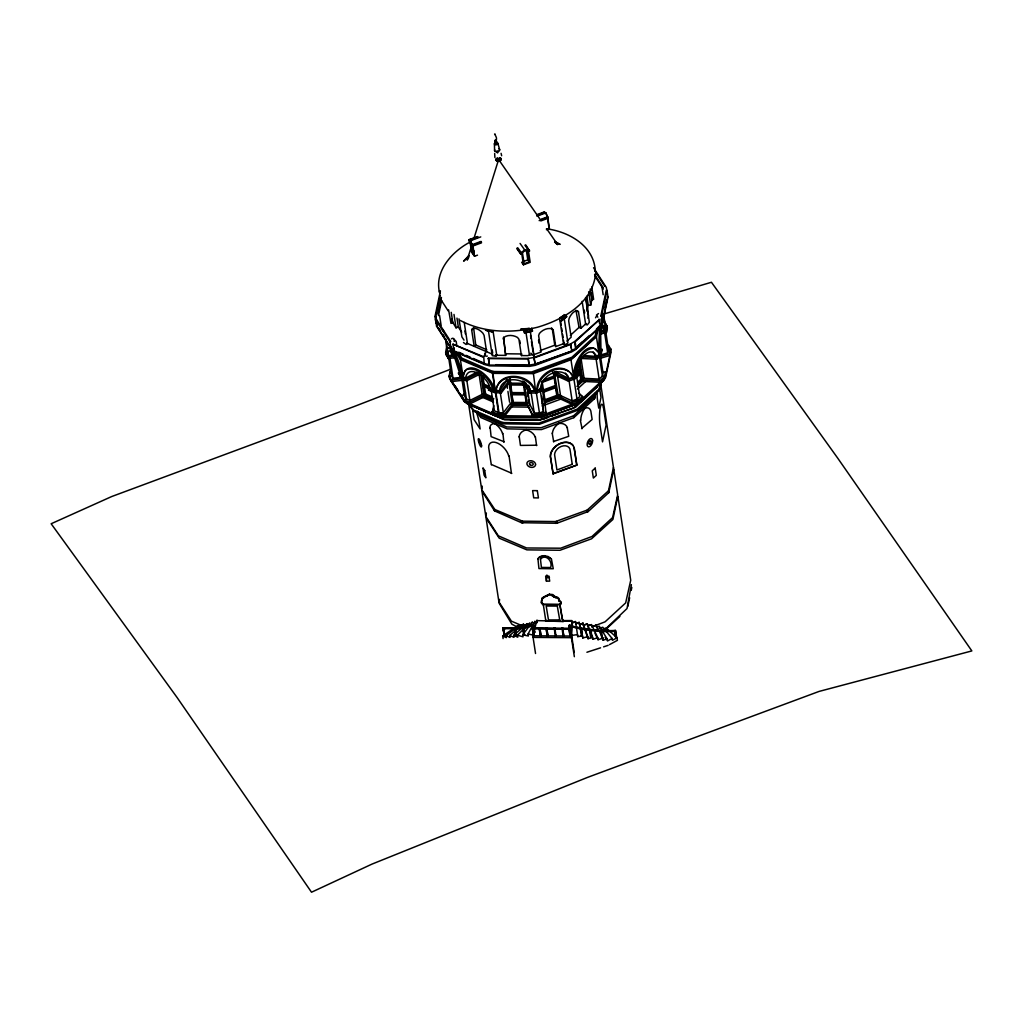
<?xml version="1.0" encoding="UTF-8"?>
<svg xmlns="http://www.w3.org/2000/svg" width="1023" height="1023" viewBox="0 0 1023 1023"><rect width="100%" height="100%" fill="white"/><g stroke="black" fill="none" stroke-linecap="round" stroke-linejoin="round"><path stroke-width="1.5" d="M446.13 339.316L446.667 351.989L448.061 351.989M553.712 596.447C555.182 591.703 540.4 596.089 541.768 600.591M542.702 603.723C538.303 597.88 547.74 596.78 549.492 593.851M541.832 598.199L541.973 598.084M560.745 396.962L556.972 372.295L555.451 371.797L569.184 378.638L573.008 377.231L572.445 376.438L574.095 375.505C571.972 363.945 589.12 334.853 599.325 354.175L596.741 356.516L583.366 355.429M574.095 375.505L575.195 375.965C575.31 364.815 581.102 349.137 593.826 348.14M574.351 656.689L571.192 636.037L571.844 620.565L562.573 620.603M572.151 622.585L571.435 637.661L533.085 637.406M569.236 625.232L568.941 628.723L570.028 635.833L570.706 635.794L569.236 625.232C584.159 629.593 599.913 631.229 615.488 630.449L616.575 637.559L615.859 638.045C613.531 628.084 615.974 628.109 616.537 638.007M601.14 631.447L600.744 630.628L601.153 631.447L615.194 631.306C599.887 631.882 584.325 630.82 569.67 626.063C570.335 622.035 570.489 633.621 570.975 632.751L570.335 632.342L570.975 632.751M569.926 625.194L569.619 628.685L568.941 628.723L569.658 628.237M570.028 635.833L568.98 628.275L532.344 627.879C536.052 651.191 530.873 612.125 534.019 635.436M580.297 628.275L580.974 628.237L580.297 628.275L581.345 635.756L582.061 635.283L581.345 635.756M569.709 625.616C577.56 628.378 583.826 625.974 582.023 635.718M589.555 629.58L590.245 629.541L589.555 629.58L590.655 637.457L591.384 636.984L590.655 637.457M580.974 628.237C588.954 630.411 592.151 627.022 591.345 637.419M601.793 638.186L602.509 637.7L601.793 638.186L600.744 630.628M615.194 631.306L615.488 630.449M615.859 638.045L614.81 630.488M494.096 389.124C492.459 377.039 466.705 355.595 462.818 377.078L465.478 378.203C468.432 362.359 489.16 378.484 489.953 388.535L493.214 389.916L494.096 389.124L496.449 389.686L496.245 390.607L499.608 390.62L507.203 380.006L509.237 380.518L509.48 382.142L501.334 392.832L495.375 392.794L488.534 390.185L489.263 385.53M462.818 377.078L463.931 374.137M571.409 374.009C560.361 360.058 536.832 373.83 536.845 389.584L537.395 390.377L540.515 389.226C540.387 376.681 558.648 365.582 567.931 376.004M537.395 390.377C537.855 375.978 555.911 363.664 568.89 371.477M499.608 390.62C501.308 374.866 526.679 377.359 530.502 390.812L534.607 390.837L534.824 389.916C529.722 373.037 497.83 370.518 496.245 390.607M510.068 378.6L513.111 403.407L526.334 403.484L522.881 380.914M541.538 600.629L541.436 601.972A1.701 1.266 13.5 0 0 541.014 602.419L542.638 604.567L559.683 604.67C561.832 604.887 560.988 601.575 559.031 601.038C560.694 599.03 556.243 595.284 555.54 597.573L554.274 596.729M599.644 327.411L598.672 348.076L598.915 353.076L600.718 353.843L600.961 355.454L596.793 359.226L581.576 358.472M499.582 599.401L499.109 603.174L511.858 624.158L516.551 626.677M533.341 635.436L532.254 628.327L532.97 624.823C526.883 629.35 513.994 628.723 505.452 628.659L505.234 627.802L515.132 627.943L516.129 635.5L515.451 635.5L514.454 627.956L523.444 627.278L524.441 634.823L523.763 634.835L522.766 627.278L533.648 624.823L534.645 632.38L533.968 632.38L532.881 625.27L533.558 625.27L534.645 632.38M503.124 628.467L505.631 628.16L502.868 628.122L504.518 635.986L503.853 628.135L502.92 628.199L504.518 635.986M533.29 625.245L523.022 628.122L514.71 628.8L514.454 627.956L515.451 635.5M516.129 635.5L515.132 627.943M524.441 634.823L523.444 627.278M523.763 634.835L523.111 627.674M532.254 628.327L533.648 624.823M533.968 632.38L532.97 624.823M539.185 628.403L539.952 627.956L540.95 635.513L540.272 635.513L539.185 628.403L539.952 627.956M540.272 635.513L539.274 627.956M546.077 628.48L546.845 628.032L547.842 635.59L547.164 635.59L546.077 628.48L546.845 628.032M547.164 635.59L546.167 628.032M554.223 628.109L554.901 628.109L554.223 628.109L555.22 635.667L555.988 635.219L555.22 635.667M562.049 628.199L562.727 628.199L562.049 628.199L563.046 635.756L563.724 635.756L562.727 628.199M563.046 635.756L563.814 635.309M436.003 323.166L434.98 316.516L440.44 290.826M440.325 295.366L435.824 316.516L436.233 319.176M437.921 314.099L441.45 297.476M438.445 315.608L441.655 300.493M613.442 467.473L608.493 490.771L587.176 510.093L555.566 521.564L522.472 521.167L494.825 509.48L481.743 489.71L482.255 486.142M600.68 383.919L617.662 494.902L612.598 517.587L591.997 536.487L560.694 548.2L526.576 547.97L498.342 535.822L485.848 516.513L486.36 512.958M586.972 311.133L588.238 305.199L586.87 296.274M587.893 318.306L588.468 315.596L585.872 297.527M588.238 305.199L590.68 305.199L591.997 298.972M597.163 329.585L595.028 336.068L571.934 357.244L531.64 371.976L494.199 371.528L491.155 370.761L462.038 358.216L457.831 352.922M597.675 329.291L595.22 337.309L572.126 358.485L531.832 373.216L494.378 372.768L491.334 371.988L462.23 359.457L457.153 352.82M601.524 316.184L606.997 290.468L606.23 290.468L600.77 316.184L601.524 316.184L602.547 322.833L596.396 329.112M605.002 307.706L606.613 300.135M607.445 298.358L601.984 324.074L600.066 327.168L575.732 349.495L571.691 351.874L535.131 365.364L529.441 366.349L489.633 365.863L484.928 364.674L454.647 351.618L452.025 349.559L437.563 327.207M602.547 322.833L608.007 297.105L606.997 290.468M477.383 411.297L480.465 415.619L506.807 426.975L541.205 427.704L573.532 415.811L594.133 396.911L595.143 393.356M476.833 411.885L480.759 417.499L507.101 428.854L541.499 429.583L573.813 417.653L594.414 398.753L595.744 393.765M539.108 419.801L575.68 407.18L596.729 387.385L597.701 385.313M601.396 381.234L598.992 389.175L577.215 409.149L539.223 423.036L503.917 422.614L501.04 421.885L473.585 410.044L468.79 403.791M601.908 380.914L599.184 390.402L577.407 410.376L539.415 424.276L504.096 423.842L501.232 423.113L473.777 411.284L468.163 403.765M610.578 352.002L605.437 376.259L603.634 379.188L580.693 400.236L576.882 402.474M485.733 515.899L481.91 490.963L494.531 510.886L521.461 522.702L556.883 523.264L588.187 511.551L608.787 492.651L613.723 469.352M617.828 496.181L612.892 519.479L591.563 538.801L559.965 550.272L526.871 549.863L499.224 538.175L486.015 517.791L498.904 601.869L511.41 621.166L522.472 625.859M617.943 496.807L630.718 580.258L625.654 602.931L605.066 621.831L591.742 626.907M627.764 606.575L629.644 597.752M631.204 590.399L631.818 587.458M537.919 558.711L538.942 568.571L553.264 568.75L551.397 558.878M595.629 273.576C592.752 303.051 563.251 319.585 537.612 327.219C511.909 333.46 483.969 333.025 460.209 320.404M446.616 348.332L445.632 352.705L448.215 358.498L456.143 357.59M446.527 351.413L446.002 355.071M506.5 379.61L506.283 380.594L507.498 379.623M523.738 384.098L523.52 385.083L510.298 384.993L510.528 384.009L523.738 384.098L524.185 386.95M525.055 392.666L524.837 393.65L511.615 393.574L511.832 392.589L525.055 392.666L524.62 389.801M530.502 390.812L528.725 386.093M598.429 327.871L596.422 336.772L570.975 359.751L533.431 373.612L535.835 393.049L542.612 390.786L541.615 382.206M599.056 352.424L600.463 352.436L600.961 350.224L600.706 335.212L601.562 328.971L603.596 325.301L605.552 329.841L601.166 330.723M605.552 329.841L606.166 327.13L605.45 324.265L604.619 322.411L602.841 322.104C598.787 331.529 599.874 342.411 600.463 352.436M600.539 334.163L606.473 332.398L607.214 326.401L604.862 322.232M600.961 355.454L602.074 349.163L600.718 353.843L596.55 357.602L581.32 356.848M606.473 332.398L607.074 325.659L604.938 326.388L607.214 326.401M600.335 355.071L607.688 352.884L608.468 349.444L610.833 349.048L610.002 355.441L599.9 358.446M602.509 371.426L605.603 372.206L604.874 378.165L600.322 382.27L582.317 381.374L579.325 362.845M610.002 355.441L610.833 349.048L608.391 345.275L608.634 346.899M604.874 378.165L605.603 372.206M533.085 628.263L532.305 628.697L533.61 625.641L532.983 628.697L569.67 629.055L569.939 626.012L569.261 626.05L568.993 629.094L532.932 628.327M529.147 365.531L528.226 358.446L529.147 365.531L489.339 365.058L488.329 358.408L528.226 358.446L533.929 357.475L570.489 343.971L574.517 341.592L599.465 319.521L600.475 326.171L576.141 348.498L572.854 349.828M505.669 355.39L503.546 337.411L505.669 355.39L495.401 355.262M527.689 355.646L521.41 355.582L521.794 353.971L506.053 353.779M536.679 445.222L520.426 445.414L519.236 436.629M519.147 437.013A11.828 8.823 13.5 0 1 526.116 429.903L526.206 429.507M536.589 445.619L535.387 436.821M546.41 581.115L545.643 576.077L548.929 576.115L549.696 581.154L546.41 581.115L546.896 574.99M543.034 604.555L543.2 603.89L545.707 620.143M547.305 595.885L547.458 595.22M547.637 595.821L547.791 595.156M563.021 620.079L563.098 621.562L545.796 620.961M553.545 596.499L553.712 595.834M553.98 596.447L554.619 595.987L554.274 597.125M548.545 620.36L559.862 620.334L548.545 620.36L546.192 606.025L557.292 606.089L559.824 620.501M554.44 597.419L554.415 595.821M559.031 601.038L558.66 598.89L555.54 597.573M559.683 604.67L559.85 604.005C562.1 604.299 561.103 600.885 559.185 600.373M561.013 602.982L561.179 602.317M535.541 653.505L532.83 635.782L536.985 620.117M470.976 247.898L467.179 260.059L468.777 257.425M473.828 238.768L498.086 161.238M488.534 390.185L489.518 387.142M504.863 415.875L504.608 414.264L512.792 403.535L513.034 405.146L504.863 415.875L498.291 415.837L492.063 413.228L493.751 405.62M492.063 413.228L493.495 408.791M473.585 327.603L475.733 344.981L474.186 346.375L471.68 329.994L472.332 328.613A10.626 5.844 48.3 0 1 482.907 333.191L484.084 335.339L486.59 351.707M495.158 134.166C492.881 132.798 498.661 138.079 495.707 140.688M495.17 140.407L496.475 140.969L496.065 141.506M494.659 153.45L494.902 157.555M497.114 158.13L498.214 158.923L499.582 158.092A2.596 1.662 -8.7 0 1 500.899 160.215A2.596 1.662 -8.7 0 1 497.242 161.225A2.596 1.662 -8.7 0 1 496.513 158.872M503.163 339.022L504.07 337.258A10.626 7.928 13.4 0 1 517.485 337.437L518.904 339.201L521.41 355.582M464.033 373.063L465.26 370.505M510.4 378.459L509.659 380.837L513.111 403.407M569.67 626.063L570.706 635.794M484.966 353.331L484.608 354.022L485.477 352.909M496.82 387.014C503.738 371.4 529.543 375.812 534.607 390.837M529.812 622.866L517.459 635.168L523.034 636.83L522.727 634.81L528.392 636.012L528.073 633.991L534.952 621.178M601.422 630.59L602.47 638.147M590.245 629.541L601.383 631.038M597.547 386.042L573.571 408.087L539.236 420.274L504.659 419.852L473.879 406.412M602.816 381.298L604.478 378.6M595.527 317.782L596.703 315.877M537.881 558.865L539.594 556.806L542.471 555.745M448.432 348.293L450.261 347.398C457.831 354.879 459.8 366.221 462.908 375.953L463.7 376.285M454.122 341.426C455.823 339.751 453.023 337.091 451.437 338.843M522.727 634.81L532.356 622.01M501.334 392.832L501.078 391.221L509.237 380.518M491.309 390.901L494.365 410.798L498.994 412.729L503.342 412.755L510.758 403.024L511.001 404.635M483.598 356.682L485.593 354.086M585.565 297.591L589.338 322.271L587.343 324.879L585.655 324.444L586.294 323.6M495.644 141.545L495.938 142.197L496.487 141.34M496.654 151.046L497.434 151.826L497.958 150.918M496.82 152.171L497.6 152.939L497.792 151.903M468.854 255.545L463.624 261.159L469.058 256.07M517.088 249.024L520.758 254.177L524.773 250.699L529.53 250.929L525.732 244.906M516.96 248.154L520.617 253.295L524.646 249.855L529.403 250.047M602.713 380.952L580.297 402.026L576.435 404.264L541.819 416.195M606.076 628.467L626.997 608.557L631.37 584.644M570.322 335.391L579.044 327.398L575.923 310.174M566.908 341.119L571.179 337.194L568.673 320.826L569.133 318.37A10.626 5.639 -67.5 0 1 577.496 310.736L578.481 311.836L580.987 328.204L579.044 327.398M580.987 328.204L585.68 323.895M576.141 348.498L575.131 341.848L599.465 319.521M578.046 345.876L582.624 341.669M589.453 335.493L575.54 348.242L574.721 342.922M577.407 389.06L586.563 380.658M581.588 428.509L592.138 419.468L590.846 411.067A11.381 6.048 -67.5 0 0 584.708 408.471L584.235 408.279M606.166 629.03L619.9 616.434M455.414 351.899L460.414 359.648L462.908 375.953L461.488 377.244L461.731 378.868L466.45 380.863L479.877 374.201M465.478 378.203L477.063 372.091M489.953 388.535L490.835 387.743M484.531 386.873L485.631 394.072L484.685 394.916L493.853 398.791M576.115 372.308L579.235 369.482L578.57 365.198M577.292 372.807L580.412 369.981L579.235 369.482M575.195 375.965L580.591 371.183L579.414 370.684M579.018 373.446L574.376 377.346L568.225 379.623L553.993 373.075L554.249 374.699L568.481 381.234L574.632 378.97L579.261 375.057L579.018 373.446L576.703 371.259M577.611 382.142L580.732 379.316L579.632 372.116M577.765 383.574L581.921 379.827L600.066 380.658L604.619 376.541L602.445 376.119L599.158 379.085L582.547 378.254M577.905 384.341L582.662 380.045L579.798 361.285M576.959 386.438L582.547 381.387M559.21 394.942L572.151 400.901L576.998 399.111L579.734 396.643L576.448 375.211M571.755 402.666L571.998 404.277L557.97 397.832L557.727 396.208L571.755 402.666L578.468 400.185L582.547 396.489L579.056 393.216M452.933 344.176L483.726 356.771L484.237 363.868L453.943 350.825L452.933 344.176L483.214 357.232M471.68 329.994L473.227 328.613M453.943 350.825L454.046 347.718M484.237 363.868L488.265 364.316M504.224 441.783L491.104 436.629L490.196 427.895M489.825 428.228A11.828 6.509 48.3 0 1 495.094 423.752L495.464 423.42M503.84 442.115L502.932 433.381M511.717 473.265L491.577 464.583M509.058 455.887L511.449 473.496M523.456 624.056L509.748 635.449L513.981 637.355L513.674 635.334L527.011 623.621M538.533 557.829L544.172 555.63L550.387 557.97M542.906 597.573L544.313 596.665M465.555 392.947L461.846 395.927L462.089 397.551L464.774 401.707L469.979 403.906L484.787 396.553L481.743 375.671M561.141 320.557L566.192 316.618L561.205 321.017M561.231 321.056L566.972 316.567L563.916 314.572M564.172 318.217L567.944 342.897L565.041 345.16L563.647 344.444L564.581 343.715M561.461 316.618L559.619 317.961L560.988 318.664L563.89 316.401L562.497 315.685M495.055 140.343L496.129 140.138M495.784 141.519C492.702 143.143 499.377 142.261 495.733 141.366M497.664 158.143C495.874 159.639 500.234 160.112 499.582 158.271M503.508 628.493L502.868 628.122L505.452 628.659L505.234 627.802M504.032 635.731L503.367 627.866M519.914 626.408L517.843 625.552L502.689 636.012L506.334 637.661L506.027 635.641L520.63 624.797L522.727 625.654M580.885 401.489L577.074 403.727L542.599 416.451L537.228 417.371L499.697 416.924M470.529 241.863C452.307 251.108 433.714 271.504 439.749 293.332L439.391 290.928M464.774 401.707L464.532 400.095L466.437 399.008L469.889 400.453L483.316 393.791M460.312 393.945L464.532 400.095L466.437 399.008L463.393 379.111M487.332 356.081L485.835 356.247M599.619 628.301L602.764 627.24L612.125 638.467L607.47 640.986L607.151 638.889L599.299 626.204L596.447 627.163L596.14 625.143L591.844 626.587M603.046 629.068L606.179 628.007L617.01 637.802L612.406 640.296L612.125 638.467M609.465 644.643L617.406 640.347L617.01 637.802M461.731 378.868L458.317 372.884L460.772 376.694L466.207 379.239L479.621 372.577M464.532 400.095L469.736 402.295L484.531 394.929M559.798 319.815L563.673 344.457M495.452 140.138L495.209 141.021L496.104 140.304M496.36 141.673L495.068 141.481L495.656 140.739M495.682 142.491C493.815 143.527 497.638 144.115 496.743 142.568A1.739 1.113 -8.7 0 1 497.536 144.217A1.739 1.113 -8.7 0 1 494.787 144.486A1.739 1.113 -8.7 0 1 495.452 142.708M529.428 328.357L525.477 329.24L525.886 330.634L530.055 329.713L529.671 328.536M450.785 369.15L354.111 406.54L111.712 496.539L51.15 523.75L177.12 697.558L311.516 892.222L371.937 864.128L587.509 777.403L819.078 691.42L971.85 650.922L837.747 458.189L711.445 282.271L603.455 314.138M481.564 242.809L472.69 246.083L470.516 241.556L468.854 240.712L468.726 239.83L477.6 236.543M536.819 214.689L544.21 211.953L545.886 212.848L548.175 218.219L540.783 220.942M468.726 239.83L477.971 237.055M537.177 215.201L544.581 212.464M470.337 240.162L477.741 237.426M536.947 215.559L544.351 212.835L544.799 213.462M469.084 240.341L470.388 240.725L480.759 236.901M536.998 216.134L545.886 212.848M469.314 241.338L470.248 241.338L471.872 252.003L474.071 255.072L472.434 244.42M470.388 240.725L472.191 244.702L481.066 241.415M540.272 219.549L547.676 216.825M472.242 245.469L481.437 241.94M539.159 220.623L548.047 217.336M471.872 252.003L474.186 251.147M469.902 241.121L471.59 252.144L474.519 256.262L477.511 255.149M546.423 229.715L549.415 228.602L547.74 217.592L546.013 213.692M522.689 261.773L527.791 259.893L529.249 261.939L524.147 263.819L522.497 253.065M521.64 262.259L523.456 264.804L530.183 262.323L528.495 251.313M540.144 350.595L554.773 345.199L555.745 346.58L564.504 343.344M532.932 354.994L541.129 351.976L538.622 335.608L539.441 333.421A10.626 7.788 -35.4 0 1 551.896 328.843L553.238 330.199L555.745 346.58M534.223 357.897L570.783 344.406L571.806 351.042L535.246 364.546L533.929 357.475L535.246 364.546M536.231 364.009L540.604 362.411M544.262 379.661L553.814 376.132L554.415 376.976L542.139 381.502L545.093 400.76L557.356 396.233L553.903 373.664L552.51 371.656M544.402 380.505L547.126 379.495M542.267 382.359L554.543 377.819M534.824 389.916L536.845 389.584M542.369 389.162L535.579 391.425L528.955 391.387L523.955 381.771M555.246 385.556L542.983 390.083L543.584 390.927L555.847 386.4L554.159 378.408M543.763 392.116L556.039 387.589M543.827 395.594L544.492 399.916L556.755 395.389L557.356 396.233M542.267 403.778L543.187 403.446M544.939 402.793L559.824 397.308M542.139 406.003L562.535 398.471M542.382 401.348L543.482 411.489L539.453 412.972L534.236 412.947L529.044 402.947M539.722 414.481L539.453 412.972L539.965 416.092L532.727 416.054L526.858 403.599L532.484 414.43L539.722 414.481L545.886 412.218L546.141 413.829L544.684 401.042L544.927 402.666M540.042 416.08L578.724 401.796M542.484 419.123L548.302 416.975M551.218 415.901L558.507 413.202M542.65 419.366L548.469 417.205M551.384 416.131L558.673 413.445M553.469 441.527L568.724 436.322L567.202 427.576M552.957 473.623L576.87 465.094L553.123 473.866L550.297 456.258A13.133 9.629 -35.4 0 1 559.402 443.726A13.133 9.629 -35.4 0 1 572.995 445.414L574.223 447.729L576.87 465.094M579.235 622.636L575.859 623.889L575.553 621.856L572.151 623.109L571.819 621.089L563.187 621.166M583.059 623.365L579.542 624.669L579.159 622.355L576.921 623.109M589.977 625.091L587.65 625.948L592.918 639.26L597.752 637.7L591.537 624.567L587.624 625.884L587.317 623.864L583.302 625.219M602.547 629.887L605.36 628.902M435.555 319.598L436.348 319.317L450.823 341.656L450.018 341.938L435.555 319.598L436.565 326.235L451.041 348.587L451.834 348.306L450.222 345.825M436.565 326.235L437.371 325.966L436.348 319.317L435.824 316.516L434.98 316.516M442.793 330.761L443.586 330.493M452.102 321.273L456.041 327.833L458.342 327.04L461.693 332.219M443.803 337.411L444.609 337.13L442.997 334.649M445.759 353.459L447.895 352.718L445.632 352.705L448.215 358.498M462.498 375.326L461.194 375.773C458.662 366.055 456.207 355.186 448.944 347.846L447.128 348.753L446.821 350.787L446.949 353.741L448.202 355.672L454.25 354.674M449.289 376.502L451.424 375.761L453.036 378.267L460.964 377.359M448.202 355.672L448.304 351.541L449.762 350.748L455.158 359.111L459.659 373.408L460.977 372.96M604.567 325.826L605.885 325.365L603.608 316.593M462.908 375.953L460.772 376.694L461.028 378.318M573.264 622.214L575.489 621.46L577.778 636.613L582.496 635.935L582.816 637.956L587.765 636.69L582.995 623.186L579.478 624.375L582.816 637.956M583.826 626.715L588.072 638.71L592.598 637.239L587.317 623.864L583.366 625.398L582.995 623.186M594.951 633.16L598.059 639.72L602.841 638.173L596.14 625.143M601.805 637.585L603.148 640.193L607.151 638.889M586.908 652.252L600.565 647.828M603.596 646.843L608.148 645.36M466.398 369.559C478.866 366.285 489.723 379.149 493.214 389.916M545.707 619.785L545.707 621.345M600.296 332.539L606.217 330.787M599.516 356.874L609.746 353.83M526.819 328.933L528.354 328.588M529.07 331.452L532.05 331.273L525.86 332.769M533.52 355.083L534.108 356.221L530.323 331.529M528.137 355.467L532.625 354.636M528.495 328.524L521.091 328.933M528.52 328.677L521.116 329.099M542.407 415.21L537.037 416.131L499.505 415.67L495.068 414.545L466.501 402.231L464.033 400.274L450.376 379.188M541.026 419.66L502.843 419.008L474.02 406.63M571.614 635.449L577.471 634.592L577.778 636.613M447.972 356.886L454.314 356.157M450.389 372.999L450.133 371.375L449.059 376.157L451.501 379.929L463.15 378.6M448.381 355.863L451.424 375.761L449.059 376.157L449.314 377.768L451.744 381.541L462.741 380.287M614.772 630.935L615.45 630.897M570.067 635.385L570.744 635.36M615.897 637.598L616.575 637.559M555.694 596.908L554.607 596.754M523.354 627.713L522.766 627.278M515.042 628.391L514.671 628.813M534.057 631.933L534.735 631.933M523.866 634.388L524.53 634.388M515.541 635.066L516.219 635.066M533.431 634.989L534.108 634.989M540.361 635.066L541.039 635.066M547.254 635.142L547.932 635.142M607.253 297.105L608.007 297.105M604.772 327.117L606.166 327.13M599.568 350.211L600.961 350.224M460.414 359.648L492.971 373.369L533.431 373.612M501.078 391.221L495.119 391.182L488.278 388.574M523.495 382.027L529.198 393.011L535.835 393.049M511.794 394.763L525.016 394.84M513.341 402.423L526.564 402.499M512.932 405.274L527.177 405.364M528.981 405.377L529.965 405.377M504.608 414.264L498.048 414.225L491.807 411.617M543.098 604.273L559.747 604.388L562.509 620.462M532.83 635.782L571.192 636.037M488.329 358.408L528.124 358.881M495.81 364.7L529.249 365.096L534.939 364.124L571.806 351.042M511.41 406.924L528.75 407.128M530.963 416.86L537.152 416.936M510.221 419.711L540.17 420.069M547.279 577.496L549.466 577.522M556.87 621.089L536.845 620.629L537.152 622.662M502.92 628.199L514.454 627.956M598.532 313.562L596.473 315.02L597.828 317.168M544.134 555.783L545.873 555.949M492.434 331.605L488.47 330.979L492.255 355.659L496.219 356.285L496.897 355.071L495.682 354.879M493.393 331.938L485.477 330.237M492.664 331.9L486.232 330.391M546.448 228.794C568.865 231.569 594.44 246.108 595.271 271.172M496.909 415.773L499.198 416.22M528.073 633.991L533.827 635.206M548.571 594.657L550.208 594.593L553.379 596.575M495.26 415.786L500.4 417.205L537.51 417.653L542.471 416.809L576.576 404.213L580.092 402.141L603.826 380.428L605.629 377.513L610.769 353.255L610.271 350.608M530.745 353.191L531.934 353.92M554.607 242.119L560.131 244.395L555.016 241.518M576.537 311.03L578.481 311.836M580.31 420.108L582.061 428.701M467.843 403.753L483.879 410.376M485.324 410.977L495.452 415.185M576.205 373.6L577.304 374.06C575.003 364.584 589.171 342.334 596.741 356.516M570.975 359.751L573.468 376.068L575.271 376.822L575.514 378.446M580.732 379.316L581.921 379.827M484.493 377.615L481.871 376.515L482.818 375.658L484.301 385.428M489.365 386.451L484.122 384.239L483.188 385.083L489.736 387.845M483.368 386.272L488.61 388.484M485.631 394.072L492.178 396.834M492.907 399.123L484.02 395.377L480.682 373.497M484.608 396.643L493.073 400.21M475.733 344.981L486.769 349.738M492.779 354.38L467.434 343.459L464.225 322.398M458.777 352.232L463.099 354.099M465.989 355.339L470.311 357.206M473.201 358.446L484.736 363.421M481.859 397.052L493.572 402.103M496.257 416.144L466.693 403.471L464.225 401.528L450.568 380.441L450.069 377.794M534.697 621.677L536.743 622.559M532.05 622.419L535.003 623.698M526.692 623.902L528.75 624.784M523.188 624.286L525.732 625.373M517.664 625.68L519.697 626.562M547.599 556.231L551.359 559.031M513.674 635.334L517.779 637.201L517.459 635.168M506.027 635.641L510.068 637.47L509.748 635.449M573.954 379.213L576.998 399.111L578.468 400.185L578.66 401.834L582.79 398.1L582.547 396.489M466.782 342.961L467.575 343.562L466.053 344.444L463.47 342.5M555.451 242.937L557.676 244.65L546.794 228.96M576.998 399.111L578.417 400.223M453.662 339.457L456.168 341.426L456.833 345.736M524.428 381.975L526.308 383.497M602.202 325.288L604.158 329.828M576.946 372.884L579.261 375.057M565.361 373.126L569.184 378.638M595.092 348.69L596.959 350.748M593.148 351.899L595.629 356.042M551.435 327.82L553.238 330.199M527.97 385.159L529.39 386.95M526.781 247.067L529.53 250.929M524.914 245.213L528.571 250.354M520.068 243.436L524.646 249.855M517.804 247.847L521.461 252.988M570.783 344.406L571.103 347.961M573.468 376.068L574.632 378.97M556.371 371.451L556.972 372.295M539.952 388.433L540.515 389.226M544.492 399.916L545.093 400.76M535.924 389.929L537.075 392.832M558.596 423.138L558.827 423.471A11.381 8.35 -35.4 0 1 567.445 427.908M552.19 433.125L553.712 441.859M498.738 159.678L539.543 218.513M593.557 267.706L606.332 287.45L607.355 294.087M594.632 270.558L604.862 286.35M594.568 274.356L603.097 287.514M594.798 275.878L603.314 289.049M605.105 323.856L607.457 328.025M440.926 299.637L448.291 311.03M464.007 340.135L461.897 336.887L458.956 318.882M438.982 328.447L440.581 330.928M459.659 373.408L461.194 375.773M466.437 399.008L464.506 396.003L461.693 377.64M455.248 386.144L457.997 390.351M452.933 383.075L457.204 389.737M605.117 637.176L606.69 639.72M597.125 628.467L598.455 631.076M591.396 299.074L591.806 299.88L593.634 299.355L591.754 287.015M570.847 373.229L573.008 377.231M484.889 355.569L484.582 354.828M554.197 371.937L558.392 396.681L544.287 401.886L541.653 384.699M496.334 141.379L495.298 141.57M501.091 153.322L501.641 155.726M574.005 447.409L576.703 464.864M531.704 328.089L532.587 331.068L524.351 332.884L523.546 330.365M524.108 330.723L524.799 332.871M497.856 143.361L499.672 149.69M508.763 456.028L507.843 453.547A13.133 7.225 48.3 0 0 496.168 442.575A13.133 7.225 48.3 0 0 488.649 447.447L491.309 464.813M452.652 322.181L452.869 322.987L450.977 323.37L448.611 309.931M603.468 407.627L602.995 405.799A13.133 2.366 -90 0 0 600.13 408.407A13.133 2.366 -90 0 0 599.874 424.507L602.534 441.885L606.115 425.005L603.468 407.704M579.159 622.355L582.496 635.935M436.847 323.166L437.371 325.966M559.85 604.005L562.599 620.079M439.57 315.404L441.105 325.276M602.061 287.527L603.161 294.714M603.122 314.534L604.478 323.421M605.885 332.603L608.711 351.055M604.401 331.452L607.688 352.884M601.179 318.844L601.588 321.503M598.864 319.278L599.465 323.268M601.434 354.712L601.192 353.088L598.915 353.076L596.422 336.772M591.064 292.859L591.767 297.476M590.181 289.074L591.844 299.88M599.81 351.822L603.084 373.254L602.445 376.119L599.401 356.221M588.634 291.798L590.68 305.199M596.55 357.602L596.793 359.226M600.066 380.658L600.322 382.27M596.115 359.188L599.158 379.085M584.223 310.071L584.683 313.076M582.138 301.312L585.68 324.457M594.516 396.297L594.798 398.177M608.877 490.158L609.171 492.025M594.133 396.911L594.427 398.791M608.493 490.771L608.787 492.651M581.013 358.216L584.069 378.254M547.791 219.74L548.967 227.426M544.21 211.953L544.351 212.835M560.502 320.608L561.205 325.186M561.665 328.242L562.139 331.299M562.612 334.355L563.072 337.411M563.545 340.467L564.005 343.523M568.878 379.469L572.151 400.901M568.225 379.623L568.481 381.234M573.532 415.811L573.813 417.653M587.893 509.671L588.187 511.551M587.176 510.093L587.458 511.973M602.841 638.173L603.148 640.193M552.267 328.831L554.773 345.199M597.752 637.7L598.059 639.72M553.302 372.82L553.814 376.132M555.438 386.745L556.755 395.389M592.598 637.239L592.918 639.26M587.765 636.69L588.072 638.71M527.599 251.185L529.249 261.939M526.385 250.673L527.791 259.893M538.546 340.173L539.006 343.153M541.666 381.515L542.331 385.799M521.768 253.794L523.456 264.804M520.617 253.295L520.758 254.177M541.653 396.438L542.356 401.054M553.123 473.866L550.464 456.501A13.133 9.629 -35.4 0 1 559.568 443.956A13.133 9.629 -35.4 0 1 573.161 445.644M540.438 391.592L543.482 411.489M530.528 335.531L530.988 338.536M531.449 341.541L533.06 352.078M556.589 521.385L556.883 523.264M536.397 393.075L539.696 414.596M555.566 521.564L555.86 523.444M525.796 331.286L529.339 354.431M571.307 633.429L574.223 652.521M531.18 393.049L534.236 412.947M528.955 391.387L529.198 393.011M532.484 414.43L532.727 416.054M527.139 386.886L529.735 403.842M562.931 620.475L563.098 621.562M519.748 340.569L520.196 343.549M527.305 392.065L528.021 396.681M528.495 399.763L528.955 402.845M562.637 628.646L563.724 635.756M524.096 382.397L527.446 404.277L512.242 404.187L508.891 382.295M525.681 396.732L526.334 401.054M554.901 628.109L555.898 635.667M546.755 628.48L547.842 635.59M506.986 385.223L507.459 388.305M507.932 391.387L509.582 402.18M539.863 628.403L540.95 635.513M522.472 521.167L522.766 523.034M493.022 330.966L496.705 355.045M521.167 520.835L521.461 522.702M500.298 392.858L503.342 412.755M492.216 349.84L492.69 352.922M492.971 373.369L495.375 392.794M495.95 392.832L498.994 412.729L498.291 415.837M492.472 373.178L494.966 389.494L493.534 390.786L493.789 392.41M495.452 392.64L498.495 412.538L497.792 415.658M472.831 245.251L474.519 256.262M488.431 357.973L489.237 363.293M479.263 375.633L482.089 394.136M494.825 509.48L495.119 511.347M494.237 509.006L494.531 510.886M464.941 330.928L465.401 333.933M466.846 380.556L469.889 400.453M456.974 318.115L458.342 327.04M466.207 379.239L466.45 380.863M469.736 402.295L469.979 403.906M468.508 403.343L481.628 489.084M453.995 314.445L456.041 327.833M502.689 636.012L503.086 638.608M451.22 312.335L452.831 322.859M451.757 318.869L452.217 321.925M450.018 341.938L451.041 348.587M449.762 356.835L453.036 378.267M445.862 339.38L447.678 351.234M451.501 379.929L451.744 381.541M494.416 143.693L494.595 150.624M580.783 420.3A11.828 6.279 -67.5 0 1 584.708 408.471M526.116 429.903A11.381 8.491 13.5 0 1 535.298 437.205M472.779 409.98A11.828 2.506 70.9 0 0 472.831 411.297L474.122 419.699L480.132 428.982L478.854 420.581A11.381 2.417 70.9 0 0 476.002 411.451M597.163 391.221A11.828 2.136 -90 0 0 597.432 399.699L598.724 408.1L600.987 397.436L599.695 389.034A11.381 2.046 -90 0 0 599.542 388.331M552.42 433.458A11.828 8.67 -35.4 0 1 558.827 423.471M495.094 423.752A11.381 6.266 48.3 0 1 502.562 433.714M498.661 148.693A2.583 1.65 -8.7 0 1 499.326 150.829A2.583 1.65 -8.7 0 1 495.989 151.749A2.583 1.65 -8.7 0 1 494.748 149.767M499.48 157.632A2.596 1.662 -8.7 0 1 500.835 159.805A2.596 1.662 -8.7 0 1 497.178 160.816A2.596 1.662 -8.7 0 1 496.462 158.463M479.25 441.13L480.593 444.57L479.25 441.13M510.387 383.165L510.17 384.149L523.392 384.226L523.61 383.241L510.387 383.165M540.438 559.159L541.41 567.42L550.655 567.535C552.995 561.077 545.528 553.43 540.438 559.159M595.194 468.112L592.253 470.81L593.366 478.061L596.307 475.375L595.194 468.112M572.253 464.314L556.921 469.966L554.581 454.672A8.504 6.24 -35.4 0 1 561.41 446.36A8.504 6.24 -35.4 0 1 569.913 449.02L572.253 464.314M537.318 490.656L532.612 490.605L533.712 497.856L538.43 497.92L537.318 490.656M484.736 470.567L482.984 467.856L484.096 475.107L485.848 477.818L484.736 470.567M535.553 464.276L535.336 463.406A4.373 3.261 13.5 0 0 530.387 460.734A4.373 3.261 13.5 0 0 526.922 463.828L527.152 464.698A4.373 3.261 13.5 0 0 532.088 467.383A4.373 3.261 13.5 0 0 535.553 464.276M592.573 440.401L592.381 439.583A4.373 2.327 -67.5 0 0 589.146 439.558A4.373 2.327 -67.5 0 0 587.176 444.967L587.355 445.772A4.373 2.327 -67.5 0 0 590.591 445.811A4.373 2.327 -67.5 0 0 592.573 440.401M481.552 445.453L481.385 444.545A4.373 0.933 70.9 0 0 479.288 439.302A4.373 0.933 70.9 0 0 478.304 440.184L478.47 441.105A4.373 0.933 70.9 0 0 480.554 446.335A4.373 0.933 70.9 0 0 481.552 445.453M590.118 443.969A1.893 0.997 -67.5 0 0 590.846 440.887A1.893 0.997 -67.5 0 0 588.839 442.652A1.893 0.997 -67.5 0 0 590.118 443.969M529.824 464.621A1.893 1.407 13.5 0 0 533.047 464.723A1.893 1.407 13.5 0 0 531.193 462.524A1.893 1.407 13.5 0 0 529.824 464.621"/></g></svg>
